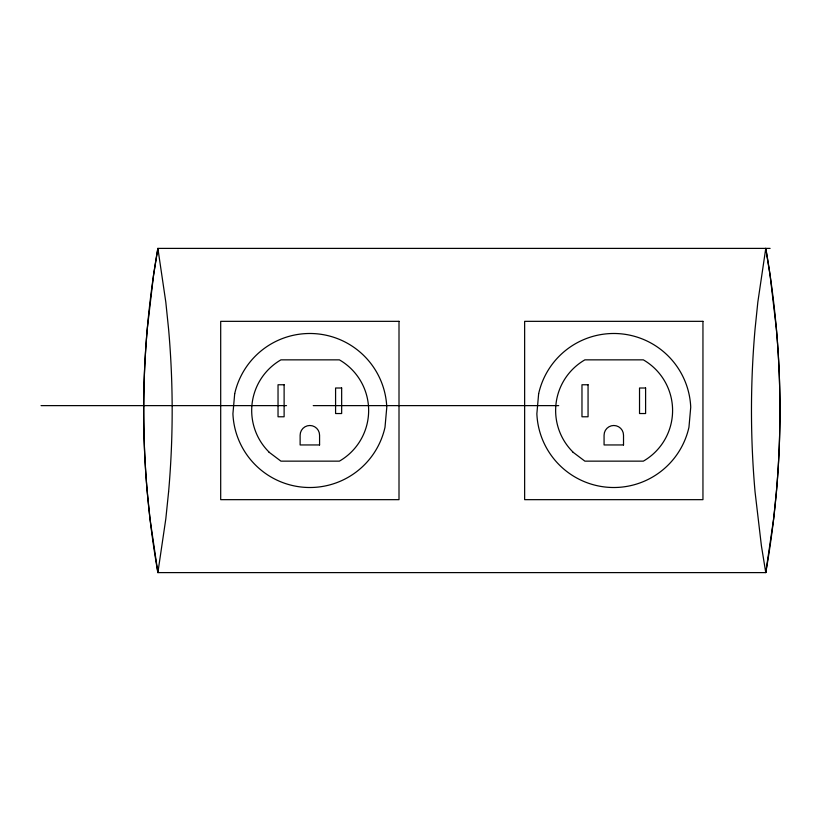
<?xml version="1.0" encoding="UTF-8"?>
<svg xmlns="http://www.w3.org/2000/svg" width="821" height="821" viewBox="0 0 821 821"><rect width="100%" height="100%" fill="white"/><g stroke="black" fill="none" stroke-linecap="round" stroke-linejoin="round"><path stroke-width="1.23" d="M765.767 248.394A933.395 933.395 0 0 1 765.767 572.606L773.639 518.872L776.399 491.861A664.281 471.48 -90 0 0 776.399 329.139L770.088 275.199L765.767 248.394L757.834 302.128L755.053 329.139A659.355 467.991 90 0 0 755.053 491.861L761.406 545.801L765.767 572.606L157.878 572.606L150.007 518.872L147.246 491.861A664.281 471.48 90 0 1 147.246 329.139L153.548 275.199L157.878 248.394L770.088 248.394M41.05 405.625L286.519 405.625M313.232 405.625L558.691 405.625M268.59 451.848L280.926 461.145L339.401 461.145A58.476 58.476 0 0 0 339.401 359.855L280.926 359.855A58.476 58.476 0 0 0 268.816 451.848M572.535 451.848L584.87 461.145L643.346 461.145A58.476 58.476 0 0 0 643.346 359.855L584.87 359.855A58.476 58.476 0 0 0 572.76 451.848M234.693 393.752L232.918 413.774A77 77 0 0 0 385.008 427.248L386.783 407.226A77 77 0 0 0 234.693 393.752M538.638 393.752L536.862 413.774A77 77 0 0 0 688.952 427.248L690.728 407.226A77 77 0 0 0 538.638 393.752M168.592 491.861L165.811 518.872L157.878 572.606A933.395 933.395 0 0 1 157.878 248.394L165.811 302.128L168.592 329.139A659.355 467.991 90 0 1 168.592 491.861M399.006 321.339L220.695 321.339L220.695 499.661L399.006 499.661L399.006 321.339M702.95 321.339L524.64 321.339L524.64 499.661L702.95 499.661L702.95 321.339M284.117 384.762L278.032 384.762L278.032 416.781L284.117 416.781L284.117 384.762M588.062 384.762L581.976 384.762L581.976 416.781L588.062 416.781L588.062 384.762M341.659 388.005L335.584 388.005L335.584 413.538L341.659 413.538L341.659 388.005M645.604 388.005L639.528 388.005L639.528 413.538L645.604 413.538L645.604 388.005M319.574 444.951L300.127 444.951L300.127 435.222A9.729 9.729 0 0 1 309.845 425.494A9.729 9.729 0 0 1 319.574 435.222L319.574 444.951M623.519 444.951L604.071 444.951L604.071 435.222A9.729 9.729 0 0 1 613.79 425.494A9.729 9.729 0 0 1 623.519 435.222L623.519 444.951"/></g></svg>
